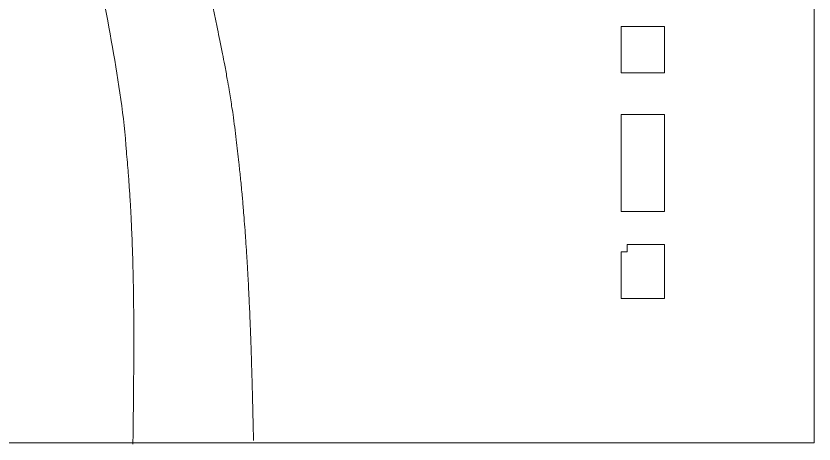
# Model space of a CAD drawing. Header units: inches. Extents: x 10.2 to 21.4, y -9 to 4.2.
# Drawn here: x 16.423 to 18.601, y -2.133 to -0.965 of the extents above; entities that cross this region are included whole.
import ezdxf

# ---------------------------------------------------------------- set-up
doc = ezdxf.new("R2010")
doc.units = ezdxf.units.IN
doc.header["$MEASUREMENT"] = 0
doc.layers.add('Ebene 1', color=7, linetype='Continuous')

msp = doc.modelspace()

# ---------------------------------------------------------------- linework, layer by layer
at = {"layer": 'Ebene 1', "lineweight": 0}
for points in [[(10.1558, -2.1289), (18.6006, -2.1289), (18.6006, 4.1702), (10.1558, 4.1702), (10.1558, -2.1289)], [(18.1926, -1.1203), (18.1926, -0.9932), (18.0745, -0.9932), (18.0745, -1.1203), (18.1926, -1.1203)], [(18.0745, -1.4979), (18.1926, -1.4979), (18.1926, -1.2336), (18.0745, -1.2336), (18.0745, -1.4979)], [(18.091, -1.5881), (18.091, -1.6087), (18.0745, -1.6087), (18.0745, -1.7357), (18.091, -1.7357), (18.1926, -1.7357), (18.1926, -1.6087), (18.1926, -1.5881), (18.091, -1.5881)]]:
    msp.add_lwpolyline(points, dxfattribs=at)
for points, knots in [([(16.7425, -2.1326), (16.7427, -2.1174), (16.7429, -2.1022), (16.743, -2.0871), (16.7431, -2.0772), (16.7433, -2.0673), (16.7434, -2.0574), (16.7435, -2.0463), (16.7437, -2.0351), (16.7438, -2.024), (16.7439, -2.0144), (16.744, -2.0048), (16.7441, -1.9952), (16.7442, -1.9844), (16.7443, -1.9736), (16.7444, -1.9628), (16.7444, -1.9531), (16.7445, -1.9435), (16.7446, -1.9339), (16.7446, -1.9232), (16.7447, -1.9125), (16.7447, -1.9019), (16.7448, -1.8923), (16.7448, -1.8826), (16.7448, -1.873), (16.7449, -1.8625), (16.7448, -1.8521), (16.7448, -1.8415), (16.7448, -1.8318), (16.7448, -1.8221), (16.7448, -1.8124), (16.7448, -1.8018), (16.7447, -1.7913), (16.7446, -1.7808), (16.7445, -1.7713), (16.7445, -1.7617), (16.7444, -1.7522), (16.7443, -1.7416), (16.7441, -1.731), (16.7439, -1.7204), (16.7438, -1.7109), (16.7437, -1.7014), (16.7435, -1.6919), (16.7433, -1.6813), (16.743, -1.6707), (16.7428, -1.6601), (16.7425, -1.6507), (16.7423, -1.6413), (16.7421, -1.632), (16.7417, -1.6212), (16.7414, -1.6103), (16.741, -1.5994), (16.7407, -1.5904), (16.7404, -1.5813), (16.7401, -1.5722), (16.7396, -1.5611), (16.7391, -1.55), (16.7386, -1.5388), (16.7382, -1.5301), (16.7379, -1.5213), (16.7374, -1.5126), (16.7368, -1.5009), (16.7361, -1.4892), (16.7354, -1.4776), (16.7349, -1.4694), (16.7345, -1.4612), (16.734, -1.4531), (16.7332, -1.44), (16.7321, -1.427), (16.7312, -1.4139), (16.7307, -1.4072), (16.7303, -1.4005), (16.7297, -1.3938), (16.7282, -1.374), (16.7265, -1.3543), (16.7246, -1.3346), (16.7115, -1.1453), (16.6671, -0.9559), (16.6332, -0.7587)], [0, 0, 0, 0, 1, 1, 1, 2, 2, 2, 3, 3, 3, 4, 4, 4, 5, 5, 5, 6, 6, 6, 7, 7, 7, 8, 8, 8, 9, 9, 9, 10, 10, 10, 11, 11, 11, 12, 12, 12, 13, 13, 13, 14, 14, 14, 15, 15, 15, 16, 16, 16, 17, 17, 17, 18, 18, 18, 19, 19, 19, 20, 20, 20, 21, 21, 21, 22, 22, 22, 23, 23, 23, 24, 24, 24, 25, 25, 25, 26, 26, 26, 26]), ([(16.9241, -0.751), (16.9228, -0.7622), (16.9234, -0.7737), (16.9258, -0.7849), (16.9278, -0.7938), (16.9297, -0.8028), (16.9317, -0.8118), (16.934, -0.822), (16.9362, -0.8322), (16.9385, -0.8424), (16.9425, -0.8605), (16.9466, -0.8786), (16.9506, -0.8968), (16.9531, -0.9081), (16.9556, -0.9194), (16.9581, -0.9307), (16.9606, -0.9421), (16.9631, -0.9536), (16.9656, -0.965), (16.9681, -0.9765), (16.9705, -0.9881), (16.973, -0.9997), (16.9752, -1.0103), (16.9775, -1.021), (16.9797, -1.0317), (16.9822, -1.0438), (16.9845, -1.0559), (16.9869, -1.0681), (16.9889, -1.0783), (16.991, -1.0884), (16.9929, -1.0987), (16.9953, -1.1115), (16.9976, -1.1245), (16.9999, -1.1374), (17.0016, -1.1469), (17.0033, -1.1565), (17.0049, -1.1661), (17.0074, -1.1805), (17.0096, -1.1951), (17.0118, -1.2097), (17.013, -1.2178), (17.0144, -1.2259), (17.0155, -1.234), (17.0187, -1.2567), (17.0217, -1.2796), (17.0242, -1.3025), (17.0268, -1.3231), (17.0292, -1.3438), (17.0315, -1.3645), (17.0323, -1.3713), (17.0329, -1.3781), (17.0336, -1.3848), (17.0351, -1.3987), (17.0366, -1.4126), (17.0379, -1.4264), (17.0387, -1.4346), (17.0394, -1.4428), (17.0401, -1.451), (17.0413, -1.4635), (17.0425, -1.4759), (17.0435, -1.4884), (17.0442, -1.4971), (17.0449, -1.5058), (17.0456, -1.5145), (17.0465, -1.5265), (17.0475, -1.5384), (17.0484, -1.5503), (17.0491, -1.5593), (17.0496, -1.5682), (17.0503, -1.5772), (17.0511, -1.5888), (17.0519, -1.6005), (17.0526, -1.6122), (17.0532, -1.6213), (17.0537, -1.6304), (17.0543, -1.6396), (17.055, -1.6511), (17.0557, -1.6625), (17.0563, -1.674), (17.0568, -1.6832), (17.0572, -1.6924), (17.0577, -1.7016), (17.0583, -1.713), (17.0589, -1.7244), (17.0594, -1.7359), (17.0598, -1.745), (17.0602, -1.7542), (17.0606, -1.7633), (17.0611, -1.7748), (17.0616, -1.7862), (17.062, -1.7976), (17.0624, -1.8068), (17.0628, -1.8161), (17.0631, -1.8252), (17.0635, -1.8366), (17.0639, -1.848), (17.0644, -1.8593), (17.0647, -1.8685), (17.065, -1.8777), (17.0653, -1.8869), (17.0656, -1.8983), (17.066, -1.9097), (17.0663, -1.9211), (17.0666, -1.9303), (17.0669, -1.9394), (17.0671, -1.9486), (17.0675, -1.9601), (17.0678, -1.9715), (17.0681, -1.983), (17.0683, -1.992), (17.0685, -2.0009), (17.0688, -2.0099), (17.069, -2.0218), (17.0694, -2.0338), (17.0696, -2.0457), (17.0698, -2.0545), (17.0701, -2.0634), (17.0703, -2.0722), (17.0706, -2.0859), (17.0709, -2.0996), (17.0712, -2.1133), (17.0713, -2.1164), (17.0714, -2.1196), (17.0715, -2.1227)], [0, 0, 0, 0, 1, 1, 1, 2, 2, 2, 3, 3, 3, 4, 4, 4, 5, 5, 5, 6, 6, 6, 7, 7, 7, 8, 8, 8, 9, 9, 9, 10, 10, 10, 11, 11, 11, 12, 12, 12, 13, 13, 13, 14, 14, 14, 15, 15, 15, 16, 16, 16, 17, 17, 17, 18, 18, 18, 19, 19, 19, 20, 20, 20, 21, 21, 21, 22, 22, 22, 23, 23, 23, 24, 24, 24, 25, 25, 25, 26, 26, 26, 27, 27, 27, 28, 28, 28, 29, 29, 29, 30, 30, 30, 31, 31, 31, 32, 32, 32, 33, 33, 33, 34, 34, 34, 35, 35, 35, 36, 36, 36, 37, 37, 37, 38, 38, 38, 39, 39, 39, 40, 40, 40, 41, 41, 41, 41])]:
    msp.add_open_spline(points, degree=3, knots=knots, dxfattribs=at)

doc.saveas('drawing.dxf')
